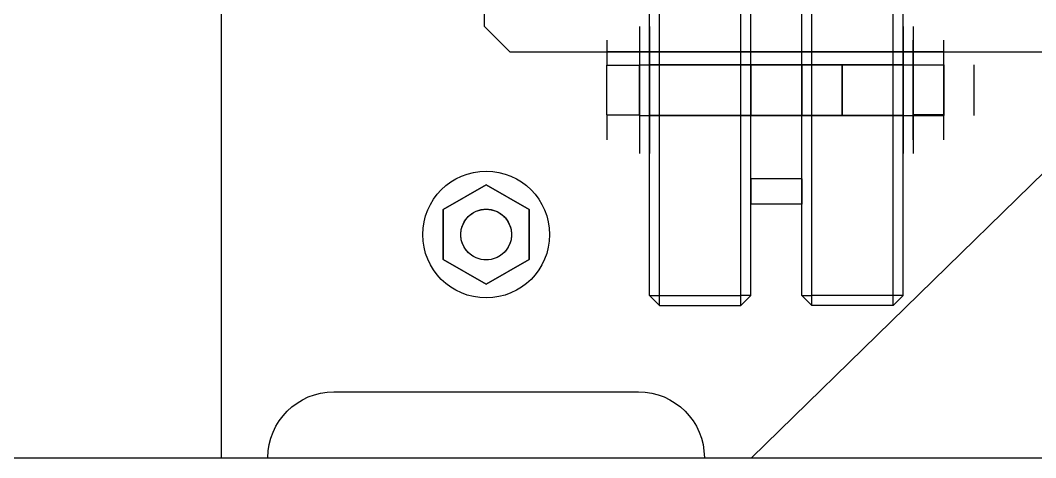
# Model space of a CAD drawing. Extents: x 0 to 2438, y 0 to 2056.
# Drawn here: x 357.8 to 457.8, y 86.1 to 129.3 of the extents above; entities that cross this region are included whole.
import ezdxf

# ---------------------------------------------------------------- set-up
doc = ezdxf.new("R2010")
doc.units = 0
doc.layers.get('0').update_dxf_attribs({"linetype": 'CONTINUOUS'})

msp = doc.modelspace()

# ---------------------------------------------------------------- linework, layer by layer
at = {"color": 253}
for p, q in [((1132.58, 772.16), (429.817, 86.133)), ((1132.58, 772.16), (429.817, 86.133)), ((1132.58, 772.16), (429.817, 86.133)), ((419.77, 102.133), (419.77, 650.134)), ((420.772, 102.133), (420.772, 650.134)), ((428.77, 102.133), (428.77, 650.134)), ((429.772, 102.133), (429.772, 650.134)), ((434.77, 102.133), (434.77, 650.134)), ((435.772, 102.133), (435.772, 650.134)), ((443.77, 102.133), (443.77, 650.134)), ((444.772, 102.133), (444.772, 650.134)), ((429.772, 113.633), (429.772, 266.134)), ((429.772, 126.133), (429.772, 208.633)), ((434.77, 126.133), (434.77, 208.633)), ((403.521, 128.633), (403.521, 206.133)), ((377.575, 192.845), (377.575, 86.133)), ((377.575, 192.845), (377.575, 86.133)), ((377.575, 192.845), (377.575, 86.133)), ((403.521, 128.633), (406.023, 126.133)), ((418.772, 128.633), (418.772, 116.133)), ((419.77, 122.384), (419.77, 128.633)), ((419.77, 128.633), (419.77, 116.133)), ((444.772, 122.384), (444.772, 128.633)), ((444.772, 128.633), (444.772, 116.133)), ((445.77, 128.633), (445.77, 116.133)), ((415.572, 127.291), (415.572, 124.836)), ((418.772, 127.291), (418.772, 124.836)), ((418.772, 127.291), (418.772, 124.836)), ((445.77, 124.836), (445.77, 127.291)), ((445.77, 124.836), (445.77, 127.291)), ((448.772, 124.836), (448.772, 127.291)), ((406.023, 126.133), (458.523, 126.133)), ((429.772, 126.133), (415.572, 126.133)), ((434.77, 126.133), (429.772, 126.133)), ((429.772, 113.633), (429.772, 126.133)), ((448.772, 126.133), (434.77, 126.133)), ((434.77, 113.633), (434.77, 126.133)), ((415.572, 119.931), (415.572, 124.836)), ((415.572, 124.836), (418.772, 124.836)), ((418.772, 122.384), (418.772, 124.883)), ((418.772, 124.883), (418.772, 119.882)), ((418.772, 124.836), (418.772, 124.883)), ((418.772, 124.883), (418.772, 124.836)), ((418.772, 124.883), (419.77, 124.883)), ((418.772, 124.883), (438.771, 124.883)), ((418.772, 124.836), (418.772, 124.025)), ((418.772, 124.025), (418.772, 124.836)), ((418.772, 119.931), (418.772, 124.836)), ((418.772, 119.931), (418.772, 124.836)), ((419.77, 122.384), (419.77, 124.883)), ((419.77, 124.883), (419.77, 119.882)), ((419.77, 122.384), (419.77, 124.883)), ((419.77, 124.883), (419.77, 119.882)), ((429.772, 124.883), (419.77, 124.883)), ((429.772, 122.384), (429.772, 124.883)), ((429.772, 124.883), (429.772, 119.882)), ((429.772, 122.384), (429.772, 124.883)), ((429.772, 124.883), (429.772, 119.882)), ((434.77, 124.883), (429.772, 124.883)), ((434.77, 122.384), (434.77, 124.883)), ((434.77, 124.883), (434.77, 119.882)), ((434.77, 122.384), (434.77, 124.883)), ((434.77, 124.883), (434.77, 119.882)), ((444.772, 124.883), (434.77, 124.883)), ((438.771, 119.882), (438.771, 124.883)), ((438.771, 124.883), (438.771, 122.384)), ((438.771, 124.883), (448.772, 124.883)), ((444.772, 122.384), (444.772, 124.883)), ((444.772, 124.883), (444.772, 119.882)), ((444.772, 122.384), (444.772, 124.883)), ((444.772, 124.883), (444.772, 119.882)), ((444.772, 124.883), (445.77, 124.883)), ((445.77, 122.384), (445.77, 124.883)), ((445.77, 124.883), (445.77, 119.882)), ((445.77, 122.384), (445.77, 124.883)), ((445.77, 124.883), (445.77, 119.882)), ((445.77, 124.883), (448.772, 124.883)), ((445.77, 124.836), (445.77, 119.931)), ((448.772, 124.836), (445.77, 124.836)), ((445.77, 124.836), (445.77, 119.931)), ((448.772, 122.384), (448.772, 124.883)), ((448.772, 124.883), (448.772, 119.882)), ((448.772, 124.836), (448.772, 119.931)), ((451.771, 119.882), (451.771, 124.883)), ((418.772, 124.025), (418.772, 123.197)), ((418.772, 123.197), (418.772, 124.025)), ((418.772, 123.197), (418.772, 122.384)), ((418.772, 121.57), (418.772, 123.197)), ((418.772, 119.882), (418.772, 122.384)), ((418.772, 122.384), (418.772, 121.57)), ((419.77, 116.133), (419.77, 122.384)), ((419.77, 119.882), (419.77, 122.384)), ((419.77, 119.882), (419.77, 122.384)), ((429.772, 119.882), (429.772, 122.384)), ((429.772, 119.882), (429.772, 122.384)), ((434.77, 119.882), (434.77, 122.384)), ((434.77, 119.882), (434.77, 122.384)), ((438.771, 122.384), (438.771, 119.882)), ((444.772, 116.133), (444.772, 122.384)), ((444.772, 119.882), (444.772, 122.384)), ((444.772, 119.882), (444.772, 122.384)), ((445.77, 119.882), (445.77, 122.384)), ((445.77, 119.882), (445.77, 122.384)), ((448.772, 119.882), (448.772, 122.384)), ((418.772, 120.742), (418.772, 121.57)), ((418.772, 121.57), (418.772, 120.742)), ((418.772, 119.931), (418.772, 120.742)), ((418.772, 120.742), (418.772, 119.931)), ((415.572, 119.931), (415.572, 117.476)), ((415.572, 119.931), (418.772, 119.931)), ((418.772, 119.931), (418.772, 119.882)), ((418.772, 119.882), (418.772, 119.931)), ((418.772, 119.931), (418.772, 117.476)), ((418.772, 119.931), (418.772, 117.476)), ((418.772, 119.882), (419.77, 119.882)), ((418.772, 119.882), (438.771, 119.882)), ((429.772, 119.882), (419.77, 119.882)), ((434.77, 119.882), (429.772, 119.882)), ((444.772, 119.882), (434.77, 119.882)), ((438.771, 119.882), (448.772, 119.882)), ((444.772, 119.882), (445.77, 119.882)), ((448.772, 119.931), (445.77, 119.931)), ((445.77, 117.476), (445.77, 119.931)), ((445.77, 117.476), (445.77, 119.931)), ((445.77, 119.882), (448.772, 119.882)), ((448.772, 117.476), (448.772, 119.931)), ((429.772, 113.633), (429.772, 111.133)), ((434.77, 113.633), (429.772, 113.633)), ((434.77, 113.633), (434.77, 111.133)), ((399.426, 110.588), (403.677, 113.041)), ((399.426, 110.588), (403.677, 113.041)), ((399.426, 110.588), (403.677, 113.041)), ((399.426, 110.588), (403.677, 113.041)), ((403.677, 113.041), (399.426, 110.588)), ((407.924, 110.588), (403.677, 113.041)), ((407.924, 110.588), (403.677, 113.041)), ((407.924, 110.588), (403.677, 113.041)), ((407.924, 110.588), (403.677, 113.041)), ((403.677, 113.041), (407.924, 110.588)), ((434.77, 111.133), (429.772, 111.133)), ((399.426, 110.588), (399.426, 105.68)), ((399.426, 110.588), (399.426, 105.68)), ((399.426, 110.588), (399.426, 105.68)), ((399.426, 110.588), (399.426, 105.68)), ((399.426, 105.68), (399.426, 110.588)), ((407.924, 110.588), (407.924, 105.68)), ((407.924, 110.588), (407.924, 105.68)), ((407.924, 110.588), (407.924, 105.68)), ((407.924, 110.588), (407.924, 105.68)), ((407.924, 105.68), (407.924, 110.588)), ((403.677, 103.226), (399.426, 105.68)), ((403.677, 103.226), (399.426, 105.68)), ((403.677, 103.226), (399.426, 105.68)), ((403.677, 103.226), (399.426, 105.68)), ((399.426, 105.68), (403.677, 103.226)), ((403.677, 103.226), (407.924, 105.68)), ((403.677, 103.226), (407.924, 105.68)), ((403.677, 103.226), (407.924, 105.68)), ((403.677, 103.226), (407.924, 105.68)), ((407.924, 105.68), (403.677, 103.226)), ((420.772, 101.133), (419.77, 102.133)), ((419.77, 102.133), (420.772, 102.133)), ((420.772, 101.133), (420.772, 102.133)), ((420.772, 102.133), (428.77, 102.133)), ((428.77, 101.133), (428.77, 102.133)), ((428.77, 101.133), (429.772, 102.133)), ((429.772, 102.133), (428.77, 102.133)), ((435.772, 101.133), (434.77, 102.133)), ((434.77, 102.133), (435.772, 102.133)), ((443.77, 102.133), (435.772, 102.133)), ((435.772, 101.133), (435.772, 102.133)), ((443.77, 101.133), (444.772, 102.133)), ((444.772, 102.133), (443.77, 102.133)), ((443.77, 101.133), (443.77, 102.133)), ((420.772, 101.133), (428.77, 101.133)), ((443.77, 101.133), (435.772, 101.133)), ((388.676, 92.633), (418.677, 92.633)), ((388.676, 92.633), (418.677, 92.633)), ((0.076, 86.133), (2437.57, 86.133)), ((377.575, 86.133), (429.817, 86.133)), ((377.575, 86.133), (429.817, 86.133)), ((377.575, 86.133), (382.175, 86.133)), ((377.575, 86.133), (382.175, 86.133)), ((425.175, 86.133), (429.817, 86.133)), ((425.175, 86.133), (429.817, 86.133))]:
    msp.add_line(p, q, dxfattribs=at)
for points in [[(397.425, 108.133), (397.425, 111.585), (400.223, 114.383), (403.677, 114.383)], [(397.425, 108.133), (397.425, 111.585), (400.223, 114.383), (403.677, 114.383)], [(397.425, 108.133), (397.425, 111.585), (400.223, 114.383), (403.677, 114.383)], [(397.425, 108.133), (397.425, 111.585), (400.223, 114.383), (403.677, 114.383)], [(397.425, 108.133), (397.425, 111.585), (400.223, 114.383), (403.677, 114.383)], [(397.425, 108.133), (397.425, 111.585), (400.223, 114.383), (403.677, 114.383)], [(397.425, 108.133), (397.425, 111.585), (400.223, 114.383), (403.677, 114.383)], [(403.677, 114.383), (407.127, 114.383), (409.928, 111.585), (409.928, 108.133)], [(403.677, 114.383), (407.127, 114.383), (409.928, 111.585), (409.928, 108.133)], [(403.677, 114.383), (407.127, 114.383), (409.928, 111.585), (409.928, 108.133)], [(403.677, 114.383), (407.127, 114.383), (409.928, 111.585), (409.928, 108.133)], [(403.677, 114.383), (407.127, 114.383), (409.928, 111.585), (409.928, 108.133)], [(403.677, 114.383), (407.127, 114.383), (409.928, 111.585), (409.928, 108.133)], [(403.677, 114.383), (407.127, 114.383), (409.928, 111.585), (409.928, 108.133)], [(401.175, 108.133), (401.175, 109.514), (402.294, 110.633), (403.677, 110.633)], [(401.175, 108.133), (401.175, 109.514), (402.294, 110.633), (403.677, 110.633)], [(401.175, 108.133), (401.175, 109.514), (402.294, 110.633), (403.677, 110.633)], [(401.175, 108.133), (401.175, 109.514), (402.294, 110.633), (403.677, 110.633)], [(401.175, 108.133), (401.175, 109.514), (402.294, 110.633), (403.677, 110.633)], [(401.175, 108.133), (401.175, 109.514), (402.294, 110.633), (403.677, 110.633)], [(401.175, 108.133), (401.175, 109.514), (402.294, 110.633), (403.677, 110.633)], [(401.175, 108.133), (401.175, 109.514), (402.294, 110.633), (403.677, 110.633)], [(401.175, 108.133), (401.175, 109.514), (402.294, 110.633), (403.677, 110.633)], [(401.175, 108.133), (401.175, 109.514), (402.294, 110.633), (403.677, 110.633)], [(401.175, 108.133), (401.175, 109.514), (402.294, 110.633), (403.677, 110.633)], [(401.175, 108.133), (401.175, 109.514), (402.294, 110.633), (403.677, 110.633)], [(401.175, 108.133), (401.175, 109.514), (402.294, 110.633), (403.677, 110.633)], [(401.175, 108.133), (401.175, 109.514), (402.294, 110.633), (403.677, 110.633)], [(401.175, 108.133), (401.175, 109.514), (402.294, 110.633), (403.677, 110.633)], [(401.175, 108.133), (401.175, 109.514), (402.294, 110.633), (403.677, 110.633)], [(401.175, 108.133), (401.175, 109.514), (402.294, 110.633), (403.677, 110.633)], [(401.175, 108.133), (401.175, 109.514), (402.294, 110.633), (403.677, 110.633)], [(401.789, 109.775), (402.156, 110.195), (402.654, 110.482), (403.197, 110.588)], [(403.197, 110.588), (403.514, 110.649), (403.839, 110.649), (404.156, 110.588)], [(403.677, 110.633), (405.056, 110.633), (406.174, 109.514), (406.174, 108.133)], [(403.677, 110.633), (405.056, 110.633), (406.174, 109.514), (406.174, 108.133)], [(403.677, 110.633), (405.056, 110.633), (406.174, 109.514), (406.174, 108.133)], [(403.677, 110.633), (405.056, 110.633), (406.174, 109.514), (406.174, 108.133)], [(403.677, 110.633), (405.056, 110.633), (406.174, 109.514), (406.174, 108.133)], [(403.677, 110.633), (405.056, 110.633), (406.174, 109.514), (406.174, 108.133)], [(403.677, 110.633), (405.056, 110.633), (406.174, 109.514), (406.174, 108.133)], [(403.677, 110.633), (405.056, 110.633), (406.174, 109.514), (406.174, 108.133)], [(403.677, 110.633), (405.056, 110.633), (406.174, 109.514), (406.174, 108.133)], [(403.677, 110.633), (405.056, 110.633), (406.174, 109.514), (406.174, 108.133)], [(403.677, 110.633), (405.056, 110.633), (406.174, 109.514), (406.174, 108.133)], [(403.677, 110.633), (405.056, 110.633), (406.174, 109.514), (406.174, 108.133)], [(403.677, 110.633), (405.056, 110.633), (406.174, 109.514), (406.174, 108.133)], [(403.677, 110.633), (405.056, 110.633), (406.174, 109.514), (406.174, 108.133)], [(403.677, 110.633), (405.056, 110.633), (406.174, 109.514), (406.174, 108.133)], [(403.677, 110.633), (405.056, 110.633), (406.174, 109.514), (406.174, 108.133)], [(403.677, 110.633), (405.056, 110.633), (406.174, 109.514), (406.174, 108.133)], [(403.677, 110.633), (405.056, 110.633), (406.174, 109.514), (406.174, 108.133)], [(404.156, 110.588), (404.7, 110.482), (405.197, 110.195), (405.564, 109.775)], [(401.313, 108.946), (401.415, 109.25), (401.581, 109.532), (401.789, 109.775)], [(405.564, 109.775), (405.772, 109.532), (405.934, 109.25), (406.04, 108.946)], [(403.677, 101.883), (400.223, 101.883), (397.425, 104.683), (397.425, 108.133)], [(403.677, 101.883), (400.223, 101.883), (397.425, 104.683), (397.425, 108.133)], [(403.677, 101.883), (400.223, 101.883), (397.425, 104.683), (397.425, 108.133)], [(403.677, 101.883), (400.223, 101.883), (397.425, 104.683), (397.425, 108.133)], [(403.677, 101.883), (400.223, 101.883), (397.425, 104.683), (397.425, 108.133)], [(403.677, 101.883), (400.223, 101.883), (397.425, 104.683), (397.425, 108.133)], [(403.677, 101.883), (400.223, 101.883), (397.425, 104.683), (397.425, 108.133)], [(401.313, 107.322), (401.13, 107.848), (401.13, 108.418), (401.313, 108.946)], [(403.677, 105.634), (402.294, 105.634), (401.175, 106.752), (401.175, 108.133)], [(403.677, 105.634), (402.294, 105.634), (401.175, 106.752), (401.175, 108.133)], [(403.677, 105.634), (402.294, 105.634), (401.175, 106.752), (401.175, 108.133)], [(403.677, 105.634), (402.294, 105.634), (401.175, 106.752), (401.175, 108.133)], [(403.677, 105.634), (402.294, 105.634), (401.175, 106.752), (401.175, 108.133)], [(403.677, 105.634), (402.294, 105.634), (401.175, 106.752), (401.175, 108.133)], [(403.677, 105.634), (402.294, 105.634), (401.175, 106.752), (401.175, 108.133)], [(403.677, 105.634), (402.294, 105.634), (401.175, 106.752), (401.175, 108.133)], [(403.677, 105.634), (402.294, 105.634), (401.175, 106.752), (401.175, 108.133)], [(403.677, 105.634), (402.294, 105.634), (401.175, 106.752), (401.175, 108.133)], [(403.677, 105.634), (402.294, 105.634), (401.175, 106.752), (401.175, 108.133)], [(403.677, 105.634), (402.294, 105.634), (401.175, 106.752), (401.175, 108.133)], [(403.677, 105.634), (402.294, 105.634), (401.175, 106.752), (401.175, 108.133)], [(403.677, 105.634), (402.294, 105.634), (401.175, 106.752), (401.175, 108.133)], [(403.677, 105.634), (402.294, 105.634), (401.175, 106.752), (401.175, 108.133)], [(403.677, 105.634), (402.294, 105.634), (401.175, 106.752), (401.175, 108.133)], [(403.677, 105.634), (402.294, 105.634), (401.175, 106.752), (401.175, 108.133)], [(403.677, 105.634), (402.294, 105.634), (401.175, 106.752), (401.175, 108.133)], [(406.174, 108.133), (406.174, 106.752), (405.056, 105.634), (403.677, 105.634)], [(406.174, 108.133), (406.174, 106.752), (405.056, 105.634), (403.677, 105.634)], [(406.174, 108.133), (406.174, 106.752), (405.056, 105.634), (403.677, 105.634)], [(406.174, 108.133), (406.174, 106.752), (405.056, 105.634), (403.677, 105.634)], [(409.928, 108.133), (409.928, 104.683), (407.127, 101.883), (403.677, 101.883)], [(406.174, 108.133), (406.174, 106.752), (405.056, 105.634), (403.677, 105.634)], [(406.174, 108.133), (406.174, 106.752), (405.056, 105.634), (403.677, 105.634)], [(406.174, 108.133), (406.174, 106.752), (405.056, 105.634), (403.677, 105.634)], [(406.174, 108.133), (406.174, 106.752), (405.056, 105.634), (403.677, 105.634)], [(406.174, 108.133), (406.174, 106.752), (405.056, 105.634), (403.677, 105.634)], [(406.174, 108.133), (406.174, 106.752), (405.056, 105.634), (403.677, 105.634)], [(409.928, 108.133), (409.928, 104.683), (407.127, 101.883), (403.677, 101.883)], [(409.928, 108.133), (409.928, 104.683), (407.127, 101.883), (403.677, 101.883)], [(406.174, 108.133), (406.174, 106.752), (405.056, 105.634), (403.677, 105.634)], [(406.174, 108.133), (406.174, 106.752), (405.056, 105.634), (403.677, 105.634)], [(409.928, 108.133), (409.928, 104.683), (407.127, 101.883), (403.677, 101.883)], [(409.928, 108.133), (409.928, 104.683), (407.127, 101.883), (403.677, 101.883)], [(406.174, 108.133), (406.174, 106.752), (405.056, 105.634), (403.677, 105.634)], [(406.174, 108.133), (406.174, 106.752), (405.056, 105.634), (403.677, 105.634)], [(409.928, 108.133), (409.928, 104.683), (407.127, 101.883), (403.677, 101.883)], [(409.928, 108.133), (409.928, 104.683), (407.127, 101.883), (403.677, 101.883)], [(406.174, 108.133), (406.174, 106.752), (405.056, 105.634), (403.677, 105.634)], [(406.174, 108.133), (406.174, 106.752), (405.056, 105.634), (403.677, 105.634)], [(406.174, 108.133), (406.174, 106.752), (405.056, 105.634), (403.677, 105.634)], [(406.174, 108.133), (406.174, 106.752), (405.056, 105.634), (403.677, 105.634)], [(406.04, 108.946), (406.128, 108.684), (406.174, 108.41), (406.174, 108.133)], [(406.174, 108.133), (406.174, 107.858), (406.128, 107.583), (406.04, 107.322)], [(401.789, 106.492), (401.581, 106.735), (401.415, 107.016), (401.313, 107.322)], [(406.04, 107.322), (405.934, 107.016), (405.772, 106.735), (405.564, 106.492)], [(403.197, 105.68), (402.654, 105.786), (402.156, 106.072), (401.789, 106.492)], [(405.564, 106.492), (405.197, 106.072), (404.7, 105.786), (404.156, 105.68)], [(404.156, 105.68), (403.839, 105.618), (403.514, 105.618), (403.197, 105.68)], [(382.175, 86.133), (382.175, 89.723), (385.085, 92.633), (388.676, 92.633)], [(382.175, 86.133), (382.175, 89.723), (385.085, 92.633), (388.676, 92.633)], [(418.677, 92.633), (422.268, 92.633), (425.175, 89.723), (425.175, 86.133)], [(418.677, 92.633), (422.268, 92.633), (425.175, 89.723), (425.175, 86.133)]]:
    msp.add_open_spline(points, degree=3, dxfattribs=at)

doc.saveas('drawing.dxf')
